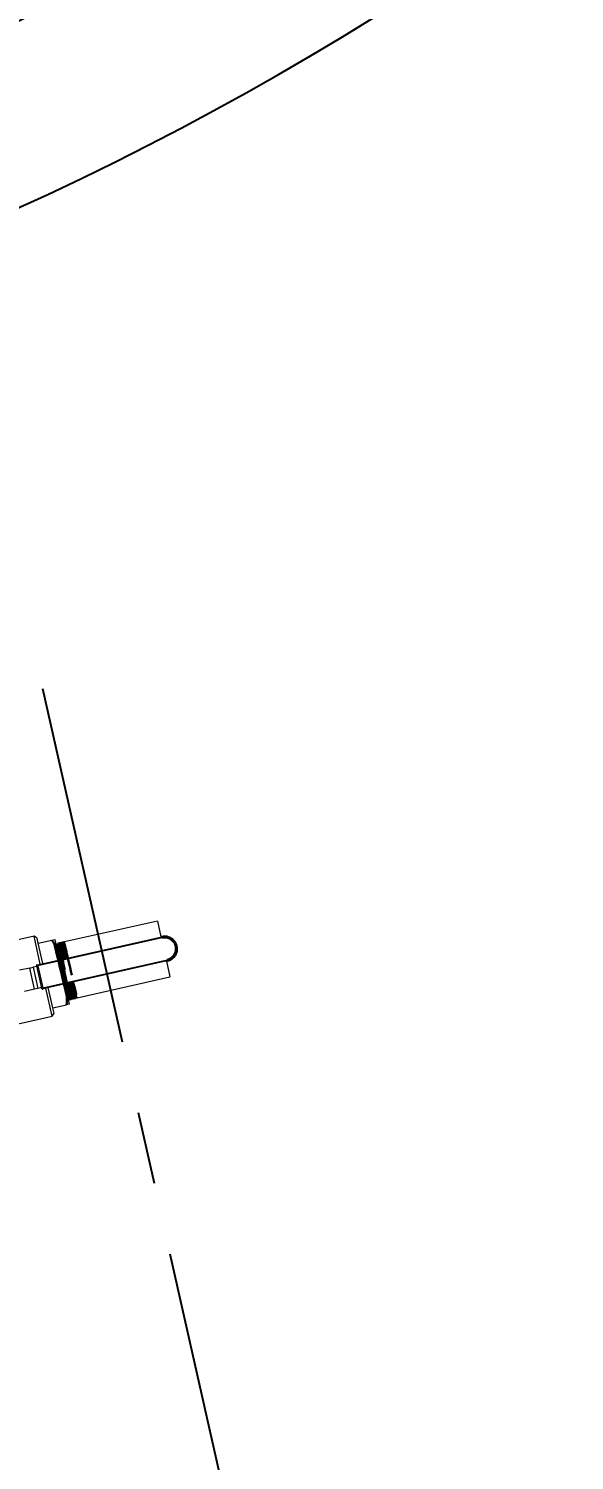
# Model space of a CAD drawing. Extents: x -1889 to 1116, y -977 to 1122.
# Drawn here: x 425.7 to 448.3, y 237.8 to 297.1 of the extents above; entities that cross this region are included whole.
import ezdxf

# ---------------------------------------------------------------- set-up
doc = ezdxf.new("R2010")
doc.units = 0
doc.header["$LTSCALE"] = 12
doc.header["$MEASUREMENT"] = 0
doc.header["$PDMODE"] = 33
doc.header["$PDSIZE"] = -0.5
doc.linetypes.add('CENTER', pattern=[2, 1.25, -0.25, 0.25, -0.25])
doc.layers.get('Defpoints').update_dxf_attribs({"linetype": 'CONTINUOUS'})
doc.layers.add('AM_0', color=7, linetype='CONTINUOUS', lineweight=30)
for name, color, linetype in [('CENTER', 6, 'CENTER'), ('DIM', 1, 'CONTINUOUS'), ('ROOF', 140, 'CONTINUOUS'), ('SHELL', 40, 'CONTINUOUS')]:
    doc.layers.add(name, color=color, linetype=linetype)
doc.styles.add('ROMANS', font='ROMANS.shx', dxfattribs={"width": 0.85, "height": 5.76})
doc.styles.get("Standard").update_dxf_attribs({"font": 'sanss___.ttf'})
doc.dimstyles.get("Standard").update_dxf_attribs({"dimtxt": 0.18, "dimasz": 0.18, "dimexe": 0.18, "dimexo": 0.0625, "dimgap": 0.09, "dimtad": 0, "dimtih": 1, "dimtoh": 1, "dimdec": 4, "dimzin": 0, "dimdsep": 46, "dimtxsty": 'Standard', "dimcen": 0.09, "dimadec": 0, "dimazin": 0, "dimtfac": 1, "dimtdec": 4, "dimtofl": 0, "dimtmove": 0, "dimatfit": 3, "dimfxl": 1, "dimtolj": 1, "dimtzin": 0, "dimarcsym": 0})

# ---------------------------------------------------------------- blocks, each defined once
blk = doc.blocks.new('*D185')
at = {"layer": 'Defpoints', "color": 0, "transparency": 16777216}
for p in [(245.857, 405.332), (499.857, 405.332), (499.857, 113.537)]:
    blk.add_point(p, dxfattribs=at)
at = {"layer": 'DIM', "color": 0, "lineweight": -2, "transparency": 16777216}
for p, q in [((245.857, 399.332), (245.857, 110.537)), ((499.857, 399.332), (499.857, 110.537)), ((251.617, 113.537), (356.218, 113.537)), ((494.097, 113.537), (391.011, 113.537))]:
    blk.add_line(p, q, dxfattribs=at)
at = {"layer": 'DIM', "color": 0, "transparency": 16777216}
for points in [[(251.617, 114.497), (251.617, 112.577), (245.857, 113.537)], [(494.097, 114.497), (494.097, 112.577), (499.857, 113.537)]]:
    blk.add_solid(points, dxfattribs=at)
at = {"layer": 'DIM', "color": 0, "transparency": 16777216, "insert": (373.614, 113.537), "char_height": 5.76, "attachment_point": 5, "style": 'ROMANS'}
blk.add_mtext('\\A1;21\'-2"\\P [254]\\P(BOTTOM)', dxfattribs=at)
blk = doc.blocks.new('*D188')
at = {"layer": 'Defpoints', "color": 0, "transparency": 16777216}
for p in [(252.857, 405.332), (492.857, 405.332), (492.857, 160.184)]:
    blk.add_point(p, dxfattribs=at)
at = {"layer": 'DIM', "color": 0, "lineweight": -2, "transparency": 16777216}
for p, q in [((252.857, 399.332), (252.857, 157.184)), ((492.857, 399.332), (492.857, 157.184)), ((258.617, 160.184), (343.655, 160.184)), ((487.097, 160.184), (401.296, 160.184))]:
    blk.add_line(p, q, dxfattribs=at)
at = {"layer": 'DIM', "color": 0, "transparency": 16777216}
for points in [[(258.617, 161.144), (258.617, 159.224), (252.857, 160.184)], [(487.097, 161.144), (487.097, 159.224), (492.857, 160.184)]]:
    blk.add_solid(points, dxfattribs=at)
at = {"layer": 'DIM', "color": 0, "transparency": 16777216, "char_height": 5.76, "attachment_point": 5, "style": 'ROMANS'}
for s, insert in [('\\A1;20\'-0"', (372.476, 164.572)), ('\\A1;[240]\\PSHELL OUTSIDE', (372.476, 150.995))]:
    blk.add_mtext(s, dxfattribs=dict(at, insert=insert))

msp = doc.modelspace()

# ---------------------------------------------------------------- linework, layer by layer
at = {"layer": 'AM_0', "lineweight": 18}
for p, q in [((431.05864, 260.10493), (427.21328, 259.23834)), ((431.05864, 260.10493), (431.20759, 259.444)), ((425.95534, 259.47631), (422.65137, 258.73173)), ((426.08502, 259.39432), (425.95534, 259.47631)), ((426.21612, 258.31913), (425.95534, 259.47631)), ((426.13178, 259.18681), (426.08502, 259.39432)), ((426.10457, 258.29399), (431.24612, 259.45269)), ((431.25492, 259.41367), (426.11336, 258.25497)), ((426.13178, 259.18681), (426.69745, 259.31429)), ((426.32195, 258.34298), (426.13178, 259.18681)), ((426.69745, 259.31429), (426.81726, 259.34129)), ((426.81726, 259.34129), (426.9684, 258.67061)), ((426.90589, 259.10166), (426.89542, 259.0993)), ((426.93696, 259.16696), (426.92513, 259.16391)), ((426.92675, 259.16157), (426.92622, 259.15968)), ((426.99011, 259.12339), (426.97966, 259.12103)), ((427.02122, 259.18873), (427.00952, 259.18571)), ((427.08155, 259.16918), (427.05234, 259.15384)), ((427.10555, 259.21051), (427.09359, 259.20742)), ((427.12448, 259.19019), (427.10557, 259.21068)), ((427.17391, 259.21767), (427.12354, 259.19122)), ((427.17775, 259.22891), (427.17397, 259.21677)), ((427.18967, 259.23224), (427.17787, 259.22919)), ((427.1787, 259.22844), (427.17867, 259.22606)), ((427.19635, 259.22533), (427.18982, 259.2324)), ((427.21328, 259.23834), (427.19378, 259.2281)), ((427.36223, 258.57741), (427.21328, 259.23834)), ((431.25492, 259.41367), (431.24612, 259.45269)), ((426.32002, 257.33796), (431.46157, 258.49666)), ((426.9684, 258.67061), (427.00743, 258.49746)), ((427.03135, 258.97387), (427.04526, 258.91802)), ((427.257, 258.5537), (427.22584, 258.68392)), ((427.34186, 258.57282), (427.33651, 258.59523)), ((431.46157, 258.49666), (431.47037, 258.45764)), ((425.77771, 258.15882), (425.36072, 258.06485)), ((425.77771, 258.15882), (425.91567, 258.18991)), ((425.97557, 257.28084), (425.77771, 258.15882)), ((426.07874, 258.22666), (425.91567, 258.18991)), ((425.91567, 258.18991), (426.11353, 257.31193)), ((426.07434, 258.24617), (426.11336, 258.25497)), ((426.281, 257.32917), (426.07434, 258.24617)), ((426.11336, 258.25497), (426.10457, 258.29399)), ((426.11336, 258.25497), (426.32002, 257.33796)), ((431.47037, 258.45764), (426.32881, 257.29894)), ((431.43183, 258.44896), (431.58078, 257.78803)), ((426.11353, 257.31193), (425.97557, 257.28084)), ((426.2766, 257.34868), (426.11353, 257.31193)), ((426.281, 257.32917), (426.32002, 257.33796)), ((426.32881, 257.29894), (426.32002, 257.33796)), ((426.70114, 256.1669), (426.44036, 257.32408)), ((426.73636, 256.50409), (426.54619, 257.34793)), ((427.23167, 257.50241), (427.27069, 257.32925)), ((427.25575, 257.4334), (427.23887, 257.50403)), ((427.42184, 256.65857), (427.27069, 257.32925)), ((427.50444, 257.51473), (427.49331, 257.56137)), ((427.61538, 257.42486), (427.57812, 257.58049)), ((427.70238, 257.06804), (427.58647, 257.58237)), ((427.73542, 256.92144), (431.58078, 257.78803)), ((425.97557, 257.28084), (425.55858, 257.18687)), ((427.40058, 256.85686), (427.41257, 256.85918)), ((427.43121, 256.91892), (427.44167, 256.92128)), ((427.48591, 256.87332), (427.49797, 256.87565)), ((427.51462, 256.93031), (427.53412, 256.92953)), ((427.57014, 256.89442), (427.56778, 256.89837)), ((427.57134, 256.8898), (427.58332, 256.89211)), ((427.59332, 256.92715), (427.63828, 256.92535)), ((427.63654, 256.92817), (427.65657, 256.90647)), ((427.65657, 256.9077), (427.65665, 256.90639)), ((427.65684, 256.90629), (427.66876, 256.90859)), ((427.66897, 256.90851), (427.67456, 256.92645)), ((427.6727, 256.92396), (427.73542, 256.92144)), ((427.68594, 257.13412), (427.70119, 257.07271)), ((427.70119, 257.07271), (427.70238, 257.06804)), ((427.73542, 256.92144), (427.70238, 257.06804)), ((423.39718, 255.42232), (426.70114, 256.1669)), ((426.70114, 256.1669), (426.78312, 256.29659)), ((426.73636, 256.50409), (427.30203, 256.63157)), ((426.78312, 256.29659), (426.73636, 256.50409)), ((427.42184, 256.65857), (427.30203, 256.63157))]:
    msp.add_line(p, q, dxfattribs=at)
at = {"layer": 'AM_0', "flags": 128}
for points in [[(426.89636, 259.09581), (426.81512, 259.06792), (426.8272, 259.02548), (426.84667, 258.95028), (426.87294, 258.84487), (426.90531, 258.71243), (426.9428, 258.55725), (426.98433, 258.38414), (427.02866, 258.19863), (427.07447, 258.00651), (427.1204, 257.81387), (427.16508, 257.62678), (427.20719, 257.45112), (427.24546, 257.2925), (427.27878, 257.15582), (427.30615, 257.04552), (427.32683, 256.96496), (427.34019, 256.91684), (427.34593, 256.90253), (427.34391, 256.92268), (427.3343, 256.9765), (427.31744, 257.06249), (427.29398, 257.1778), (427.26468, 257.31898), (427.23058, 257.48148), (427.19279, 257.66031), (427.15261, 257.8498), (427.11136, 258.04404), (427.0704, 258.23693), (427.03112, 258.42241), (426.99481, 258.59471), (426.96271, 258.74834), (426.93588, 258.87859), (426.91526, 258.98126), (426.90155, 259.05327), (426.89529, 259.09221), (426.89672, 259.09704), (426.90591, 259.06745), (426.92261, 259.00454), (426.9464, 258.91015), (426.97658, 258.78742), (427.0123, 258.64007), (427.0525, 258.47286), (427.09601, 258.291), (427.14151, 258.10026), (427.18767, 257.90663), (427.2331, 257.71622), (427.27644, 257.53506), (427.31642, 257.36882), (427.35185, 257.22281), (427.38169, 257.10155), (427.40507, 257.009), (427.42135, 256.94794), (427.43006, 256.92048), (427.43103, 256.92733), (427.42428, 256.96847), (427.41013, 257.04246), (427.38905, 257.14715), (427.36183, 257.27912), (427.32936, 257.43438), (427.29276, 257.60795), (427.25324, 257.79449), (427.21214, 257.98807), (427.1708, 258.18267), (427.13061, 258.37218), (427.09292, 258.55063), (427.05896, 258.71248), (427.02991, 258.85256), (427.00673, 258.96661), (426.99025, 259.0509), (426.98104, 259.10296), (426.97949, 259.12099), (426.9857, 259.10462), (426.99958, 259.0542), (427.02074, 258.97148), (427.04862, 258.85894), (427.0824, 258.72026), (427.1211, 258.5597), (427.04458, 258.50583)], [(426.9068, 259.09763), (426.82572, 259.0703), (426.83781, 259.02787), (426.85727, 258.95267), (426.88355, 258.84726), (426.91591, 258.71482), (426.9534, 258.55964), (427.05518, 258.50822)], [(426.89562, 259.09908), (426.87426, 259.12223), (426.85289, 259.14538)], [(426.92505, 259.16363), (426.91535, 259.13248), (426.90574, 259.10163)], [(426.9537, 259.06436), (426.93627, 259.1305), (426.92675, 259.16157)], [(426.97986, 259.12081), (426.9585, 259.14395), (426.93713, 259.1671)], [(426.93807, 259.16391), (427.02208, 259.1879), (427.03001, 259.16356), (427.0448, 259.10836), (427.06697, 259.02075), (427.09473, 258.90807), (427.12892, 258.7671), (427.16676, 258.60969), (427.09922, 258.51814)], [(427.00929, 259.18535), (426.99959, 259.15421), (426.98997, 259.12336)], [(427.01589, 259.16842), (427.00951, 259.1857), (427.00969, 259.18367)], [(427.05245, 259.02854), (427.03034, 259.11548), (427.01589, 259.16842)], [(427.05484, 259.15261), (427.04272, 259.16574), (427.02135, 259.18889)], [(427.02203, 259.18683), (427.11145, 259.19485), (427.12491, 259.14596), (427.14484, 259.06792), (427.17193, 258.95855), (427.20393, 258.82699), (427.24185, 258.6695), (427.18406, 258.53726)], [(427.20498, 258.54198), (427.19449, 258.58608), (427.15683, 258.74369), (427.12469, 258.87709), (427.09705, 258.99022), (427.0762, 259.07347), (427.06147, 259.12935), (427.05403, 259.15312), (427.05396, 259.1518)], [(427.09351, 259.20714), (427.08381, 259.176), (427.0809, 259.16665)], [(427.08219, 259.16796), (427.08215, 259.16932), (427.08907, 259.15114), (427.10273, 259.10263), (427.12363, 259.02246), (427.15007, 258.91719), (427.18293, 258.78395), (427.21951, 258.6337), (427.2398, 258.54982)], [(427.1081, 259.16167), (427.09669, 259.2011), (427.09471, 259.20312)], [(427.10623, 259.20876), (427.19365, 259.22324), (427.20493, 259.1835), (427.22378, 259.11073), (427.24859, 259.01102), (427.28022, 258.88153), (427.31601, 258.73313), (427.26891, 258.55638)], [(427.15394, 258.9806), (427.12736, 259.08739), (427.1081, 259.16167)], [(427.20332, 259.14156), (427.187, 259.20278), (427.1787, 259.22844)], [(427.25799, 258.92129), (427.22724, 259.04671), (427.20332, 259.14156)], [(426.90717, 258.94232), (427.01359, 258.87361), (427.04723, 258.73493), (427.08642, 258.57166), (427.0144, 258.49903)], [(427.01014, 258.83624), (426.97856, 258.96522), (426.9537, 259.06436)], [(426.99874, 258.4955), (426.99861, 258.4971), (426.9684, 258.67061)], [(427.08733, 258.51546), (427.04754, 258.68147), (427.01014, 258.83624)], [(427.11696, 258.76464), (427.08161, 258.91035), (427.05245, 259.02854)], [(427.17216, 258.53458), (427.15749, 258.59601), (427.11696, 258.76464)], [(427.22584, 258.68392), (427.18709, 258.84468), (427.15394, 258.9806)], [(427.33651, 258.59523), (427.29479, 258.76919), (427.25799, 258.92129)], [(427.35377, 258.57551), (427.3571, 258.56157), (427.4001, 258.38125), (427.4463, 258.18702), (427.48387, 258.02894), (427.52193, 257.86877)], [(427.27069, 257.32925), (427.25929, 257.37682), (427.22199, 257.50023)], [(427.25076, 257.50671), (427.35785, 257.43265), (427.39512, 257.27787), (427.42857, 257.14009), (427.45556, 257.0309), (427.47683, 256.94718), (427.49074, 256.89598), (427.4977, 256.87582), (427.41245, 256.8598)], [(427.33071, 257.12315), (427.29584, 257.26672), (427.25575, 257.4334)], [(427.29219, 257.51605), (427.32703, 257.37121), (427.36245, 257.2252), (427.3923, 257.10394), (427.41567, 257.01139), (427.43195, 256.95033), (427.44066, 256.92287), (427.44085, 256.92422)], [(427.36613, 257.34603), (427.32426, 257.52065), (427.32366, 257.52314)], [(427.33559, 257.52583), (427.43232, 257.49504), (427.47176, 257.33069), (427.50566, 257.19087), (427.53495, 257.07154), (427.55734, 256.98277), (427.57344, 256.92198), (427.58205, 256.89433), (427.49765, 256.87729)], [(427.51469, 256.93185), (427.51476, 256.93049), (427.50848, 256.94917), (427.49495, 256.99963), (427.47458, 257.08054), (427.44695, 257.19325), (427.41453, 257.32764), (427.37619, 257.48784), (427.36555, 257.53258)], [(427.43444, 257.06528), (427.40322, 257.19263), (427.36613, 257.34603)], [(427.38007, 257.53585), (427.3922, 257.48571), (427.42888, 257.33502), (427.46214, 257.19999), (427.48925, 257.09181), (427.51106, 257.00755), (427.52581, 256.95422), (427.53399, 256.93043), (427.53423, 256.9323)], [(427.4748, 257.26624), (427.43564, 257.4288), (427.4085, 257.54226)], [(427.4204, 257.54494), (427.50765, 257.55371), (427.54707, 257.38934), (427.58322, 257.23958), (427.61323, 257.11703), (427.63791, 257.01816), (427.65536, 256.95132), (427.66604, 256.91456), (427.58256, 256.89608)], [(427.59348, 256.93096), (427.59303, 256.92942), (427.58476, 256.9568), (427.56919, 257.01647), (427.55042, 257.09154), (427.5265, 257.18944), (427.49888, 257.30382), (427.46695, 257.4372), (427.44023, 257.54941)], [(427.58149, 257.19522), (427.5455, 257.34373), (427.50444, 257.51473)], [(427.68594, 257.13412), (427.65354, 257.26672), (427.61538, 257.42486)], [(427.38094, 256.92262), (427.35935, 257.00723), (427.33071, 257.12315)], [(427.35605, 256.90499), (427.37817, 256.88102), (427.40029, 256.85705)], [(427.39968, 256.85975), (427.39486, 256.872), (427.38094, 256.92262)], [(427.41269, 256.85907), (427.42206, 256.88915), (427.43135, 256.91896)], [(427.47584, 256.9039), (427.45888, 256.96801), (427.43444, 257.06528)], [(427.44146, 256.9215), (427.46359, 256.89753), (427.48571, 256.87356)], [(427.53567, 257.01848), (427.50847, 257.12801), (427.4748, 257.26624)], [(427.48506, 256.87644), (427.48488, 256.87498), (427.47584, 256.9039)], [(427.49811, 256.87556), (427.50748, 256.90563), (427.51585, 256.93248)], [(427.53352, 256.93078), (427.549, 256.91401), (427.57113, 256.89004)], [(427.56778, 256.89837), (427.55562, 256.94111), (427.53567, 257.01848)], [(427.63422, 256.98358), (427.61135, 257.0739), (427.58149, 257.19522)], [(427.58355, 256.89201), (427.59292, 256.92209), (427.59565, 256.93085)], [(427.65665, 256.90639), (427.64946, 256.92715), (427.63422, 256.98358)]]:
    msp.add_lwpolyline(points, dxfattribs=at)
at = {"layer": 'AM_0'}
for centre, radius, start, end in [((424.94169, 258.19636), 2.08146, 13.1703091, 32.4858489), ((414.30887, 255.68892), 13.28469, 12.4761304, 15.2791946), ((415.78163, 255.97785), 11.84449, 12.651703, 15.8639966), ((415.82079, 256.07424), 11.80212, 12.2367981, 15.4784644), ((431.35825, 258.95517), 0.51, 282.7, 102.7), ((431.35825, 258.95517), 0.47, 282.7, 102.7), ((98.45513, 184.04821), 337.01182, 12.7674663, 12.8358038), ((378.58991, 246.81823), 49.94323, 13.5593966, 14.020615), ((152.57873, 192.69854), 282.33172, 13.3919123, 13.4827578), ((426.11336, 258.25497), 0.04, 102.7, 192.7), ((426.32002, 257.33796), 0.04, 192.7, 282.7), ((425.15276, 256.88458), 2.16411, 353.2863426, 11.8574994), ((439.50466, 260.27905), 12.33024, 192.7489812, 195.7622942), ((476.53052, 269.30946), 50.33926, 193.4740218, 194.0687328), ((443.77422, 261.10119), 16.57016, 193.8517708, 194.0872192)]:
    msp.add_arc(centre, radius, start, end, dxfattribs=at)
at = {"layer": 'CENTER'}
for p, q in [((404.52221, 264.82395), (426.30409, 269.73271)), ((426.30409, 269.73271), (439.80161, 209.83947))]:
    msp.add_line(p, q, dxfattribs=at)
at = {"layer": 'ROOF'}
msp.add_lwpolyline([(492.35731, 669.33221, 1), (253.35731, 669.33221), (253.35731, 405.33221, 1), (492.35731, 405.33221)], format="xyb", close=True, dxfattribs=at)
at = {"layer": 'SHELL'}
for points in [[(492.85731, 669.33221, 1), (252.85731, 669.33221), (252.85731, 405.33221, 1), (492.85731, 405.33221)], [(492.35731, 669.33221, 1), (253.35731, 669.33221), (253.35731, 405.33221, 1), (492.35731, 405.33221)]]:
    msp.add_lwpolyline(points, format="xyb", close=True, dxfattribs=at)
msp.add_arc((372.85731, 405.33221), 127, 180, 0, dxfattribs=at)

# ---------------------------------------------------------------- dimensions: what is measured, and where the dimension line sits
at = {"layer": 'DIM'}
for base, p1, p2, text, picture, middle in [((499.85731, 113.53686), (245.85731, 405.33221), (499.85731, 405.33221), '<>\\P(BOTTOM)', '*D185', (373.61413, 113.53686)), ((492.85731, 160.18386), (252.85731, 405.33221), (492.85731, 405.33171), '<>\\PSHELL OUTSIDE', '*D188', (372.47573, 160.18386))]:
    dim = msp.add_linear_dim(base=base, p1=p1, p2=p2, text=text, dimstyle='Standard', override={"dimscale": 48, "dimtxt": 5.76, "dimasz": 0.12, "dimexe": 0.0625, "dimexo": 0.125, "dimgap": 0.02, "dimzin": 3, "dimlunit": 4, "dimpost": '\\X', "dimtxsty": 'ROMANS', "dimcen": 0}, dxfattribs=at)
    dim.commit()
    dim.dimension.update_dxf_attribs({"geometry": picture, "text_midpoint": middle, "dimtype": 160})

doc.saveas('drawing.dxf')
